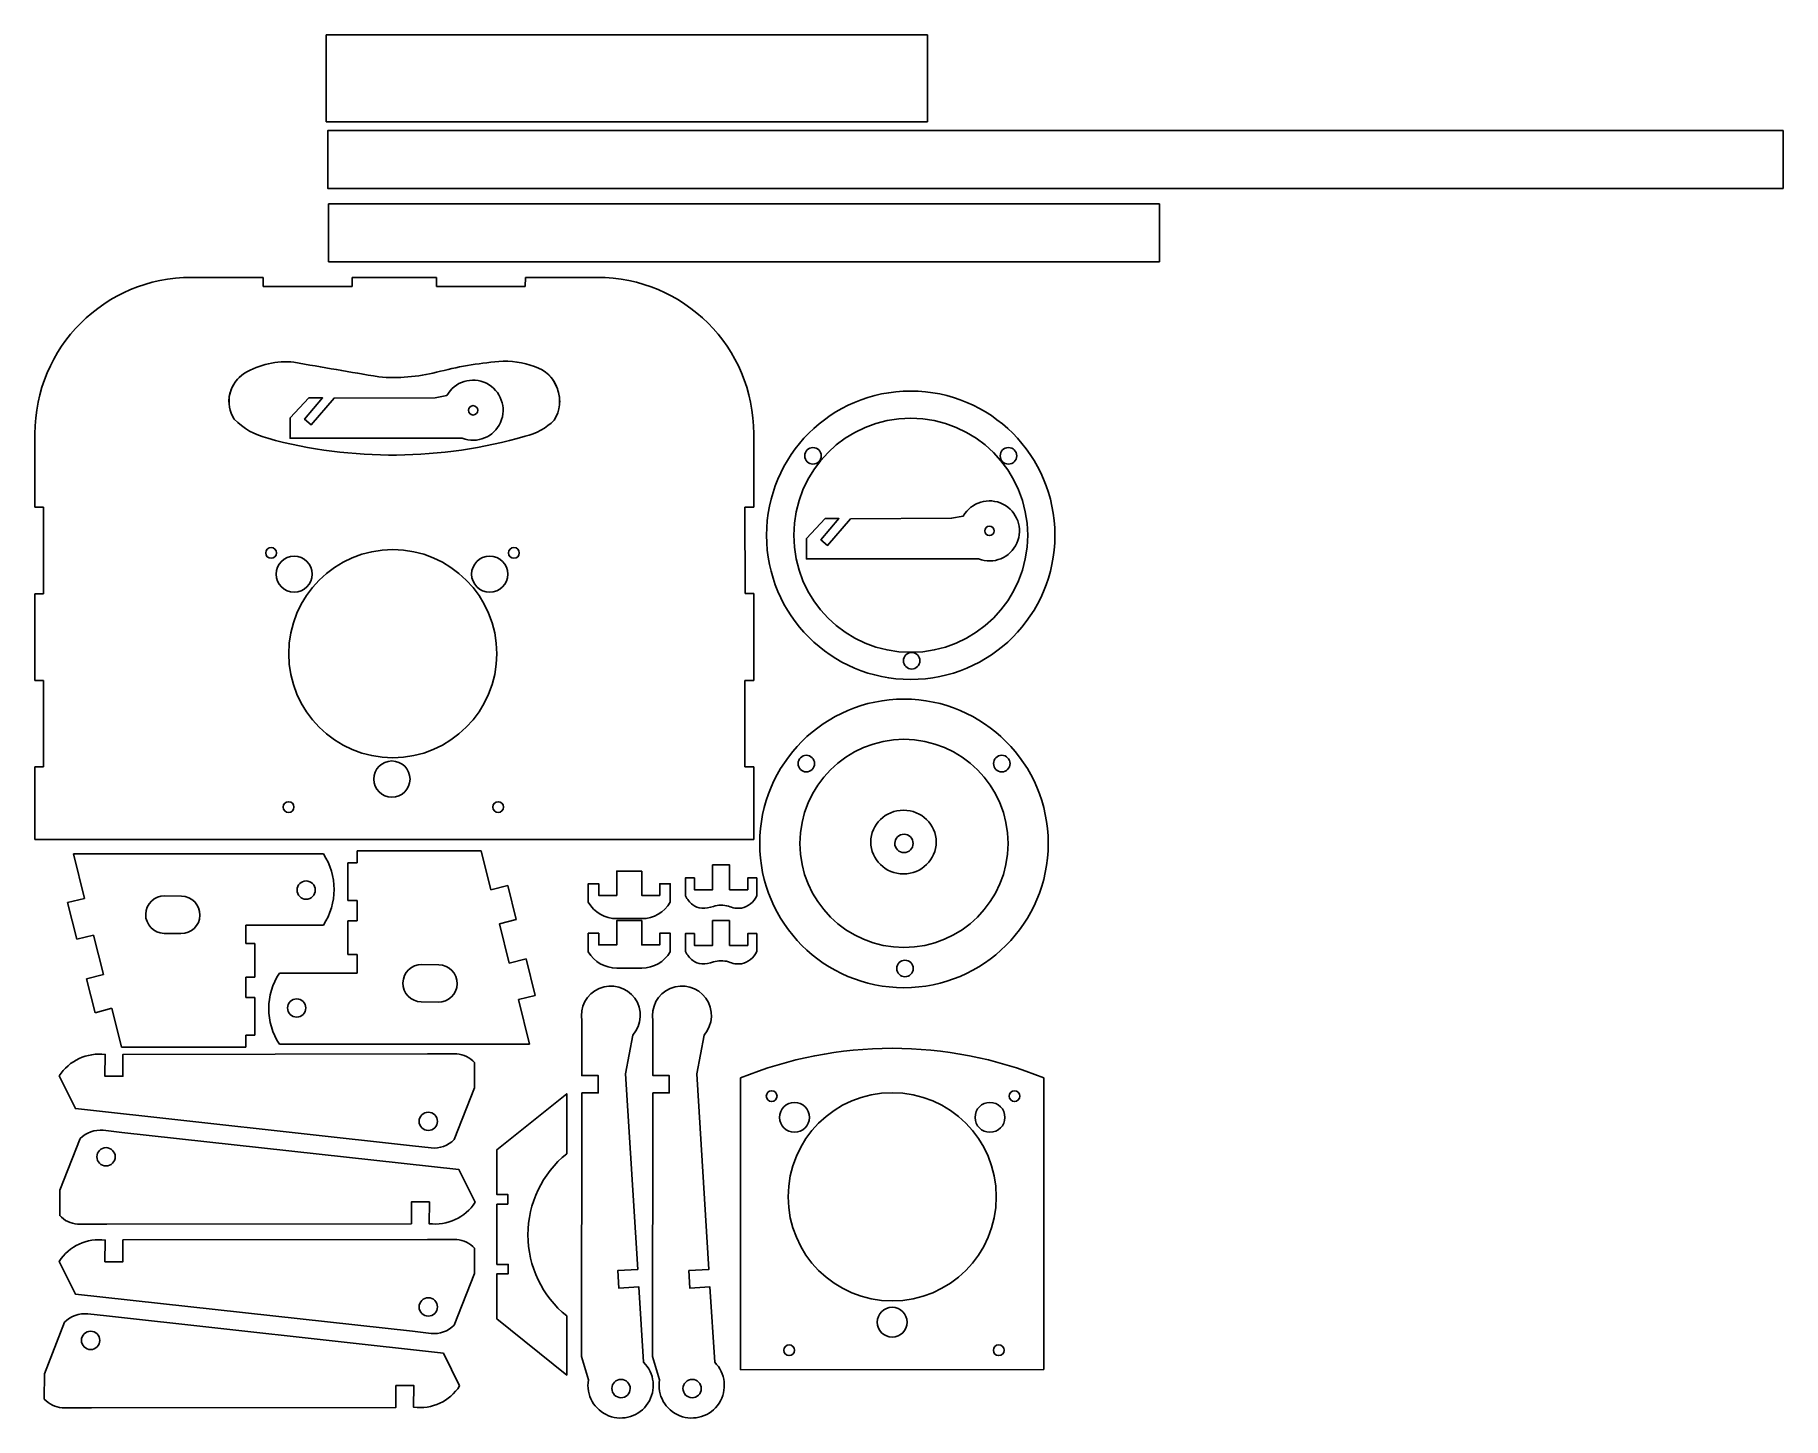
# Model space of a CAD drawing. Header units: millimetres. Extents: x 5 to 610, y -399 to 80.
import ezdxf

# ---------------------------------------------------------------- set-up
doc = ezdxf.new("R2010")
doc.units = ezdxf.units.MM
doc.layers.get('0').update_dxf_attribs({"linetype": 'CONTINUOUS'})

msp = doc.modelspace()

# ---------------------------------------------------------------- linework, layer by layer
for p, q in [((84.06, -4.28), (59.26, -4.28)), ((84.06, -7.39), (84.06, -4.28)), ((143.95, -4.28), (114.84, -4.28)), ((114.84, -4.28), (114.84, -7.39)), ((143.95, -7.39), (143.95, -4.28)), ((174.73, -4.28), (174.66, -7.39)), ((199.57, -4.28), (174.73, -4.28)), ((114.84, -7.39), (84.06, -7.39)), ((174.66, -7.39), (143.95, -7.39)), ((5.14, -58.39), (5.14, -79.55)), ((253.69, -79.55), (253.69, -58.39)), ((5.14, -79.55), (5.14, -83.66)), ((5.14, -83.66), (8.09, -83.66)), ((8.09, -83.66), (8.09, -113.66)), ((250.68, -113.53), (250.65, -83.65)), ((250.65, -83.65), (253.69, -83.65)), ((253.69, -83.65), (253.69, -79.55)), ((8.09, -113.66), (5.14, -113.66)), ((5.14, -113.66), (5.14, -143.58)), ((253.69, -113.56), (250.68, -113.53)), ((253.69, -143.58), (253.69, -113.56)), ((5.14, -143.58), (8.11, -143.61)), ((8.11, -143.61), (8.04, -173.45)), ((250.65, -143.61), (253.69, -143.58)), ((250.65, -173.52), (250.65, -143.61)), ((8.04, -173.45), (5.14, -173.45)), ((5.14, -173.45), (5.14, -198.55)), ((253.69, -173.52), (250.65, -173.52)), ((253.69, -198.55), (253.69, -173.52)), ((5.14, -198.55), (253.69, -198.55)), ((18.45, -203.58), (104.92, -203.56)), ((22.29, -218.95), (18.45, -203.58)), ((116.55, -206.63), (116.55, -202.54)), ((116.55, -202.54), (116.73, -202.54)), ((159.47, -202.54), (116.73, -202.54)), ((162.82, -216), (159.47, -202.54)), ((113.35, -206.63), (116.55, -206.63)), ((113.35, -219.67), (113.35, -206.63)), ((168.65, -214.46), (162.82, -216)), ((171.57, -226.19), (168.65, -214.46)), ((16.44, -220.41), (22.29, -218.95)), ((19.6, -233.08), (16.44, -220.41)), ((50.02, -218.09), (55.84, -218.19)), ((116.55, -219.67), (113.35, -219.67)), ((116.55, -226.72), (116.55, -219.67)), ((78.02, -228.17), (78.02, -234.58)), ((78.02, -228.17), (104.92, -228.17)), ((113.35, -226.72), (116.55, -226.72)), ((113.35, -238.33), (113.35, -226.72)), ((171.57, -226.19), (165.74, -227.69)), ((169.13, -241.29), (165.74, -227.69)), ((25.44, -231.62), (19.6, -233.08)), ((25.44, -231.62), (28.83, -245.22)), ((55.61, -231.13), (49.79, -231.03)), ((78.02, -234.58), (81.22, -234.58)), ((81.22, -234.58), (81.22, -246.19)), ((116.55, -238.33), (113.35, -238.33)), ((116.55, -244.74), (116.55, -238.33)), ((138.96, -241.78), (144.78, -241.88)), ((169.13, -241.29), (174.97, -239.83)), ((174.97, -239.83), (178.13, -252.5)), ((23, -246.72), (28.83, -245.22)), ((23, -246.72), (25.92, -258.45)), ((78.02, -246.19), (78.02, -253.24)), ((81.22, -246.19), (78.02, -246.19)), ((116.55, -244.74), (89.65, -244.74)), ((78.02, -253.24), (81.22, -253.24)), ((81.22, -253.24), (81.22, -266.28)), ((178.13, -252.5), (172.29, -253.95)), ((25.92, -258.45), (31.75, -256.91)), ((31.75, -256.91), (35.1, -270.37)), ((144.55, -254.82), (138.73, -254.72)), ((172.29, -253.95), (176.12, -269.33)), ((35.1, -270.37), (77.84, -270.37)), ((78.02, -270.37), (77.84, -270.37)), ((81.22, -266.28), (78.02, -266.28)), ((78.02, -266.28), (78.02, -270.37)), ((176.12, -269.33), (89.65, -269.35)), ((249.09, -280.99), (249.09, -381.87)), ((354.05, -280.99), (354.05, -381.8)), ((354.05, -381.8), (249.09, -381.87))]:
    msp.add_line(p, q)
for points in [[(313.74, 49.52), (105.86, 49.52), (105.86, 79.52), (313.74, 79.52)], [(609.6, 26.49), (106.39, 26.49), (106.39, 46.49), (609.6, 46.49)], [(393.94, 1.14), (106.7, 1.14), (106.7, 21.14), (393.94, 21.14)]]:
    msp.add_lwpolyline(points, close=True)
for points in [[(174.66, -59.16, -0.138321), (85.63, -59.91, -0.135606), (74.02, -53.3, -0.414935), (77.65, -37.41, -0.164176), (94.69, -33.62, 0.001255), (124.09, -38.67, 0.081681), (144, -37.08, -0.04412), (165.5, -33.37, -0.114217), (177.87, -35.11, -0.249559), (185.78, -42.81, -0.23432), (184.72, -53.65, -0.134737)], [(93.37, -52.85), (93.39, -59.91), (152.9, -59.91, 2.18801), (147.55, -45.13), (143.58, -45.87), (108.59, -46.01), (100.7, -55.24), (98.39, -53.29), (104.61, -45.94), (99.87, -45.94)], [(287.12, -87.7), (279.22, -96.93), (276.91, -94.98), (283.13, -87.63), (278.4, -87.63), (271.89, -94.54), (271.91, -101.6), (331.42, -101.6, 2.183796), (326.15, -86.79), (322.1, -87.56)], [(214.98, -209.52), (206.32, -209.52), (206.32, -217.93), (200.12, -217.93), (200.12, -213.86), (196.47, -213.86), (196.47, -220.28, 0.267064), (206.32, -225.94), (214.98, -225.94, 0.267064), (224.83, -220.28), (224.83, -213.86), (221.18, -213.86), (221.18, -217.93), (214.98, -217.93)], [(239.72, -221.69, -0.08344), (235.7, -222.35, -0.159218), (232.6, -221.12, -0.096828), (230.05, -218.08), (230.05, -211.88), (233.15, -211.88), (233.15, -215.94), (239.46, -215.94), (239.46, -207.39), (245.34, -207.39), (245.34, -215.94), (251.64, -215.94), (251.64, -211.88), (254.74, -211.88), (254.74, -218.08, -0.223948), (249.46, -222.31, -0.139313), (244.96, -221.6, 0.130831)], [(200.12, -230.97), (200.12, -235.03), (206.32, -235.03), (206.32, -226.63), (214.98, -226.63), (214.98, -235.03), (221.18, -235.03), (221.18, -230.97), (224.83, -230.97), (224.83, -237.38, -0.267064), (214.98, -243.05), (206.32, -243.05, -0.267064), (196.47, -237.38), (196.47, -230.97)], [(245.34, -226.63), (239.46, -226.63), (239.46, -235.18), (233.15, -235.18), (233.15, -231.12), (230.05, -231.12), (230.05, -237.32, 0.096828), (232.6, -240.36, 0.159218), (235.7, -241.59, 0.08344), (239.72, -240.93, -0.130831), (244.96, -240.84, 0.139313), (249.46, -241.56, 0.223948), (254.74, -237.32), (254.74, -231.12), (251.64, -231.12), (251.64, -235.18), (245.34, -235.18)], [(194.24, -286.19), (199.9, -286.19), (199.9, -280.19), (194.24, -280.18), (194.27, -261.3, -1.603821), (211.9, -266.18), (209.39, -279.56), (213.59, -347.18), (206.66, -347.61), (207.04, -353.69), (213.97, -353.26), (215.59, -379.28, -1.649674), (196.53, -385.36), (194.15, -377.27)], [(240.18, -379.28), (238.56, -353.26), (231.62, -353.69), (231.25, -347.62), (238.18, -347.19), (233.98, -279.56), (236.49, -266.18, 1.603821), (218.85, -261.3), (218.83, -280.18), (224.49, -280.19), (224.49, -286.19), (218.83, -286.19), (218.73, -377.27), (221.12, -385.36, 1.649674)], [(13.53, -280.3), (19.15, -291.6), (135.68, -304.46), (142.1, -305.17, 0.229428), (150.13, -302.32), (157.13, -284.46), (157.15, -275.72, 0.191053), (151.01, -272.73), (140.87, -272.73), (35.54, -272.86), (35.55, -280.42), (29.31, -280.43), (29.43, -272.9, 0.287186)], [(168.69, -324.67), (168.69, -321.31), (164.91, -321.31), (164.91, -305.84), (189.01, -286.49), (189.01, -307.23, 0.478507), (189.01, -363.26), (189.01, -383.7), (164.91, -364.32), (164.91, -348.68), (168.78, -348.7), (168.81, -345.48), (164.91, -345.49), (164.91, -324.7)], [(28.78, -299.12), (35.2, -299.83), (151.73, -312.69), (157.35, -323.99, -0.287186), (141.44, -331.39), (141.56, -323.86), (135.32, -323.87), (135.33, -331.43), (30.01, -331.56), (19.87, -331.56, -0.191053), (13.73, -328.57), (13.75, -319.83), (20.74, -301.97, -0.229428)], [(150.13, -366.46, -0.229428), (142.1, -369.31), (135.68, -368.6), (19.15, -355.74), (13.53, -344.44, -0.287186), (29.43, -337.04), (29.31, -344.57), (35.55, -344.56), (35.54, -337), (140.87, -336.87), (151.01, -336.87, -0.191053), (157.15, -339.86), (157.13, -348.6)], [(152, -387.46, -0.287186), (136.09, -394.86), (136.21, -387.33), (129.97, -387.34), (129.98, -394.9), (24.66, -395.03), (14.52, -395.03, -0.191053), (8.37, -392.04), (8.4, -383.3), (15.39, -365.44, -0.229428), (23.43, -362.58), (29.85, -363.29), (146.38, -376.16)]]:
    msp.add_lwpolyline(points, format="xyb", close=True)
for centre, radius in [((307.97, -93.42), 49.86), ((156.65, -50.23), 1.62), ((307.97, -93.42), 40.45), ((274.17, -65.96), 2.86), ((341.77, -65.96), 2.86), ((335.18, -91.92), 1.62), ((308.3, -136.79), 2.86), ((305.64, -199.94), 49.88), ((305.64, -199.94), 35.98), ((271.86, -172.35), 2.86), ((339.46, -172.35), 2.86), ((98.92, -216.08), 3.16), ((305.99, -243.17), 2.86), ((95.65, -256.82), 3.16), ((259.88, -287.3), 1.86), ((267.78, -294.63), 5.16), ((335.37, -294.63), 5.16), ((141.14, -296.02), 3.16), ((29.73, -308.27), 3.16), ((141.14, -360.16), 3.16), ((301.57, -365.46), 5.16), ((24.38, -371.74), 3.16), ((265.93, -375.14), 1.86)]:
    msp.add_circle(centre, radius)
for centre, radius, start, end in [((85.94, -215.86), 22.62, -32.95568, 32.95539), ((49.9, -224.56), 6.47, 89, 269), ((55.72, -224.66), 6.47, -91, 89), ((138.85, -248.25), 6.47, 89, 269), ((108.63, -257.04), 22.62, 147.04432, 212.95539), ((144.67, -248.35), 6.47, -91, 89)]:
    msp.add_arc(centre, radius, start, end)
for centre, major_axis, ratio in [((86.8, -99.53), (1.86, 0), 1), ((128.86, -134.35), (-35.98, 0), 1), ((170.76, -99.53), (1.86, 0), 1), ((92.84, -187.37), (1.86, 0), 1), ((165.32, -187.37), (1.86, 0), 1), ((305.47, -199.46), (11.3, 0), 0.974351)]:
    msp.add_ellipse(centre, major_axis=major_axis, ratio=ratio, start_param=-1.570796, end_param=4.712389)
for centre, major_axis in [((94.78, -106.87), (0, 6.25)), ((162.38, -106.87), (0, 6.25)), ((128.58, -177.7), (0, 6.25)), ((305.64, -199.94), (-0.6, 3.11)), ((301.57, -322.1), (0, 35.98)), ((343.85, -287.3), (0, 1.86)), ((338.41, -375.14), (0, 1.86)), ((207.8, -388.38), (-0.6, 3.11)), ((232.39, -388.38), (-0.6, 3.11))]:
    msp.add_ellipse(centre, major_axis=major_axis, ratio=1)
for points in [[(59.26, -4.28), (29.28, -4.28), (5.14, -28.41), (5.14, -58.39)], [(253.69, -58.39), (253.69, -28.41), (229.55, -4.28), (199.57, -4.28)], [(76.39, -38.32), (74.57, -39.72), (73.67, -41.4), (72.92, -43.28)], [(185.78, -42.81), (185.05, -40.93), (184.14, -39.05), (182.44, -37.75)], [(72.92, -43.28), (72.36, -44.69), (72.14, -46.28), (72.27, -47.8)], [(186.56, -47.8), (186.69, -46.12), (186.39, -44.38), (185.78, -42.81)], [(249.09, -280.99), (265.69, -274.27), (283.59, -270.78), (301.51, -270.77)], [(301.51, -270.77), (319.46, -270.76), (337.41, -274.25), (354.05, -280.99)]]:
    msp.add_open_spline(points, degree=3)

doc.saveas('drawing.dxf')
